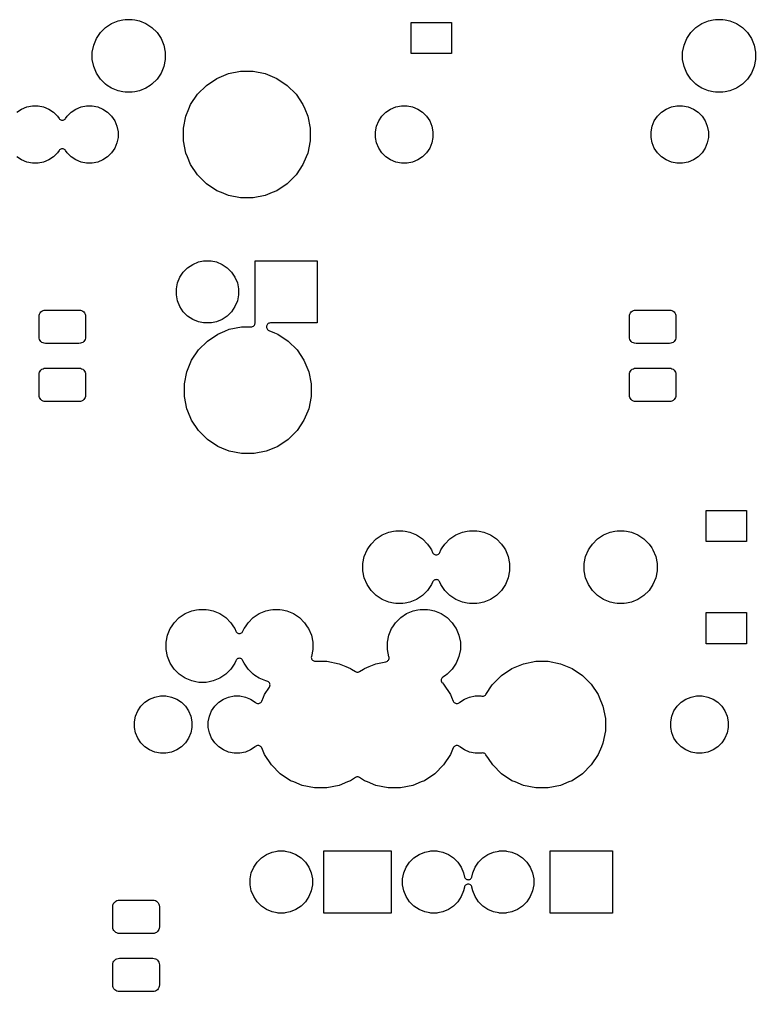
# Model space of a CAD drawing. Extents: x -9 to 373, y -109 to 9.
# Drawn here: x 97.44 to 121.19, y -108.63 to -77.25 of the extents above; entities that cross this region are included whole.
import ezdxf

# ---------------------------------------------------------------- set-up
doc = ezdxf.new("R2010")
doc.units = 0
doc.layers.add('BLACK', color=7, linetype='CONTINUOUS')

msp = doc.modelspace()

# ---------------------------------------------------------------- linework, layer by layer
at = {"layer": 'BLACK', "linetype": 'CONTINUOUS'}
for p, q in [((100.052, -77.6728), (100.215, -77.509)), ((100.215, -77.509), (100.408, -77.3803)), ((100.408, -77.3803), (100.622, -77.2917)), ((100.408, -77.3803), (100.408, -77.3803)), ((100.622, -77.2917), (100.773, -77.2616)), ((100.773, -77.2616), (100.849, -77.2465)), ((100.849, -77.2465), (101.081, -77.2465)), ((101.081, -77.2465), (101.157, -77.2616)), ((101.157, -77.2616), (101.308, -77.2917)), ((101.308, -77.2917), (101.522, -77.3803)), ((101.522, -77.3803), (101.522, -77.3803)), ((101.522, -77.3803), (101.715, -77.509)), ((101.715, -77.509), (101.878, -77.6728)), ((110.077, -78.351), (110.077, -77.349)), ((110.077, -77.349), (111.379, -77.349)), ((111.379, -77.349), (111.379, -78.351)), ((119.102, -77.6728), (119.265, -77.509)), ((119.265, -77.509), (119.458, -77.3803)), ((119.458, -77.3803), (119.672, -77.2917)), ((119.458, -77.3803), (119.458, -77.3803)), ((119.672, -77.2917), (119.823, -77.2616)), ((119.823, -77.2616), (119.899, -77.2465)), ((119.899, -77.2465), (120.131, -77.2465)), ((120.131, -77.2465), (120.207, -77.2616)), ((120.207, -77.2616), (120.358, -77.2917)), ((120.358, -77.2917), (120.572, -77.3803)), ((120.572, -77.3803), (120.572, -77.3803)), ((120.572, -77.3803), (120.765, -77.509)), ((120.765, -77.509), (120.928, -77.6728)), ((99.9228, -77.8655), (99.9657, -77.8013)), ((99.9657, -77.8013), (100.052, -77.6728)), ((101.878, -77.6728), (101.964, -77.8013)), ((101.964, -77.8013), (102.007, -77.8655)), ((118.973, -77.8655), (119.016, -77.8013)), ((119.016, -77.8013), (119.102, -77.6728)), ((120.928, -77.6728), (121.014, -77.8013)), ((121.014, -77.8013), (121.057, -77.8655)), ((99.789, -78.3067), (99.8342, -78.0795)), ((99.8342, -78.0795), (99.9228, -77.8655)), ((102.007, -77.8655), (102.096, -78.0795)), ((102.096, -78.0795), (102.141, -78.3067)), ((118.839, -78.3067), (118.884, -78.0795)), ((118.884, -78.0795), (118.973, -77.8655)), ((121.057, -77.8655), (121.146, -78.0795)), ((121.146, -78.0795), (121.191, -78.3067)), ((99.789, -78.5383), (99.789, -78.3067)), ((102.141, -78.3067), (102.141, -78.5383)), ((111.379, -78.351), (110.077, -78.351)), ((118.839, -78.5383), (118.839, -78.3067)), ((121.191, -78.3067), (121.191, -78.5383)), ((99.8342, -78.7655), (99.789, -78.5383)), ((99.9228, -78.9795), (99.8342, -78.7655)), ((102.096, -78.7655), (102.007, -78.9795)), ((102.141, -78.5383), (102.096, -78.7655)), ((118.884, -78.7655), (118.839, -78.5383)), ((118.973, -78.9795), (118.884, -78.7655)), ((121.146, -78.7655), (121.057, -78.9795)), ((121.191, -78.5383), (121.146, -78.7655)), ((100.052, -79.1722), (99.9228, -78.9795)), ((99.9228, -78.9795), (99.9228, -78.9795)), ((102.007, -78.9795), (101.878, -79.1722)), ((102.007, -78.9795), (102.007, -78.9795)), ((103.806, -79.1503), (103.961, -79.0865)), ((103.961, -79.0865), (104.179, -78.9962)), ((104.179, -78.9962), (104.574, -78.9176)), ((104.574, -78.9176), (104.976, -78.9176)), ((104.976, -78.9176), (105.371, -78.9962)), ((105.371, -78.9962), (105.589, -79.0865)), ((105.589, -79.0865), (105.744, -79.1503)), ((119.102, -79.1722), (118.973, -78.9795)), ((118.973, -78.9795), (118.973, -78.9795)), ((121.057, -78.9795), (120.928, -79.1722)), ((121.057, -78.9795), (121.057, -78.9795)), ((100.215, -79.336), (100.052, -79.1722)), ((100.272, -79.3741), (100.215, -79.336)), ((100.408, -79.4647), (100.272, -79.3741)), ((101.658, -79.3741), (101.522, -79.4647)), ((101.715, -79.336), (101.658, -79.3741)), ((101.878, -79.1722), (101.715, -79.336)), ((103.187, -79.659), (103.471, -79.3741)), ((103.471, -79.3741), (103.806, -79.1503)), ((105.744, -79.1503), (106.079, -79.3741)), ((106.079, -79.3741), (106.363, -79.659)), ((119.265, -79.336), (119.102, -79.1722)), ((119.322, -79.3741), (119.265, -79.336)), ((119.458, -79.4647), (119.322, -79.3741)), ((120.708, -79.3741), (120.572, -79.4647)), ((120.765, -79.336), (120.708, -79.3741)), ((120.928, -79.1722), (120.765, -79.336)), ((100.622, -79.5533), (100.408, -79.4647)), ((100.773, -79.5834), (100.622, -79.5533)), ((100.849, -79.5985), (100.773, -79.5834)), ((101.081, -79.5985), (100.849, -79.5985)), ((101.157, -79.5834), (101.081, -79.5985)), ((101.308, -79.5533), (101.157, -79.5834)), ((101.522, -79.4647), (101.308, -79.5533)), ((102.963, -79.9939), (103.187, -79.659)), ((106.363, -79.659), (106.587, -79.9939)), ((119.672, -79.5533), (119.458, -79.4647)), ((119.823, -79.5834), (119.672, -79.5533)), ((119.899, -79.5985), (119.823, -79.5834)), ((120.131, -79.5985), (119.899, -79.5985)), ((120.207, -79.5834), (120.131, -79.5985)), ((120.358, -79.5533), (120.207, -79.5834)), ((120.572, -79.4647), (120.358, -79.5533)), ((102.903, -80.1379), (102.963, -79.9939)), ((106.587, -79.9939), (106.647, -80.1379)), ((97.3585, -80.2432), (97.5101, -80.1419)), ((97.5101, -80.1419), (97.6786, -80.0721)), ((97.6786, -80.0721), (97.8575, -80.0365)), ((97.8575, -80.0365), (98.04, -80.0365)), ((98.04, -80.0365), (98.2189, -80.0721)), ((98.2189, -80.0721), (98.3874, -80.1419)), ((98.3874, -80.1419), (98.539, -80.2432)), ((98.539, -80.2432), (98.668, -80.3722)), ((98.9757, -80.3722), (99.1047, -80.2432)), ((99.1047, -80.2432), (99.2564, -80.1419)), ((99.2564, -80.1419), (99.4249, -80.0721)), ((99.4249, -80.0721), (99.6038, -80.0365)), ((99.6038, -80.0365), (99.7862, -80.0365)), ((99.7862, -80.0365), (99.9651, -80.0721)), ((99.9651, -80.0721), (100.134, -80.1419)), ((100.134, -80.1419), (100.285, -80.2432)), ((100.285, -80.2432), (100.414, -80.3722)), ((102.809, -80.366), (102.903, -80.1379)), ((106.647, -80.1379), (106.741, -80.366)), ((109.136, -80.3722), (109.265, -80.2432)), ((109.265, -80.2432), (109.416, -80.1419)), ((109.416, -80.1419), (109.585, -80.0721)), ((109.585, -80.0721), (109.764, -80.0365)), ((109.764, -80.0365), (109.946, -80.0365)), ((109.946, -80.0365), (110.125, -80.0721)), ((110.125, -80.0721), (110.294, -80.1419)), ((110.294, -80.1419), (110.445, -80.2432)), ((110.445, -80.2432), (110.574, -80.3722)), ((118.026, -80.3722), (118.155, -80.2432)), ((118.155, -80.2432), (118.306, -80.1419)), ((118.306, -80.1419), (118.475, -80.0721)), ((118.475, -80.0721), (118.654, -80.0365)), ((118.654, -80.0365), (118.836, -80.0365)), ((118.836, -80.0365), (119.015, -80.0721)), ((119.015, -80.0721), (119.184, -80.1419)), ((119.184, -80.1419), (119.335, -80.2432)), ((119.335, -80.2432), (119.464, -80.3722)), ((98.668, -80.3722), (98.718, -80.4469)), ((98.718, -80.4469), (98.7335, -80.4659)), ((98.7335, -80.4659), (98.7524, -80.4814)), ((98.7524, -80.4814), (98.774, -80.493)), ((98.774, -80.493), (98.7975, -80.5001)), ((98.7975, -80.5001), (98.8219, -80.5025)), ((98.8219, -80.5025), (98.8463, -80.5001)), ((98.8463, -80.5001), (98.8697, -80.493)), ((98.8697, -80.493), (98.8913, -80.4814)), ((98.8913, -80.4814), (98.9103, -80.4659)), ((98.9103, -80.4659), (98.9258, -80.4469)), ((98.9258, -80.4469), (98.9757, -80.3722)), ((100.414, -80.3722), (100.516, -80.5239)), ((100.516, -80.5239), (100.585, -80.6924)), ((102.73, -80.7611), (102.809, -80.366)), ((106.741, -80.366), (106.82, -80.7611)), ((108.965, -80.6924), (109.034, -80.5239)), ((109.034, -80.5239), (109.136, -80.3722)), ((110.574, -80.3722), (110.676, -80.5239)), ((110.676, -80.5239), (110.745, -80.6924)), ((117.855, -80.6924), (117.924, -80.5239)), ((117.924, -80.5239), (118.026, -80.3722)), ((119.464, -80.3722), (119.566, -80.5239)), ((119.566, -80.5239), (119.635, -80.6924)), ((100.585, -80.6924), (100.621, -80.8713)), ((100.621, -80.8713), (100.621, -81.0537)), ((102.73, -81.1639), (102.73, -80.7611)), ((106.82, -80.7611), (106.82, -81.1639)), ((108.929, -80.8713), (108.965, -80.6924)), ((108.929, -81.0537), (108.929, -80.8713)), ((110.745, -80.6924), (110.781, -80.8713)), ((110.781, -80.8713), (110.781, -81.0537)), ((117.819, -80.8713), (117.855, -80.6924)), ((117.819, -81.0537), (117.819, -80.8713)), ((119.635, -80.6924), (119.671, -80.8713)), ((119.671, -80.8713), (119.671, -81.0537)), ((100.585, -81.2326), (100.516, -81.4011)), ((100.621, -81.0537), (100.585, -81.2326)), ((102.809, -81.559), (102.73, -81.1639)), ((106.82, -81.1639), (106.741, -81.559)), ((108.965, -81.2326), (108.929, -81.0537)), ((109.034, -81.4011), (108.965, -81.2326)), ((110.745, -81.2326), (110.676, -81.4011)), ((110.781, -81.0537), (110.745, -81.2326)), ((117.855, -81.2326), (117.819, -81.0537)), ((117.924, -81.4011), (117.855, -81.2326)), ((119.635, -81.2326), (119.566, -81.4011)), ((119.671, -81.0537), (119.635, -81.2326)), ((98.668, -81.5528), (98.539, -81.6818)), ((98.718, -81.4781), (98.668, -81.5528)), ((98.7335, -81.4591), (98.718, -81.4781)), ((98.7524, -81.4436), (98.7335, -81.4591)), ((98.774, -81.432), (98.7524, -81.4436)), ((98.7975, -81.4249), (98.774, -81.432)), ((98.8219, -81.4225), (98.7975, -81.4249)), ((98.8463, -81.4249), (98.8219, -81.4225)), ((98.8697, -81.432), (98.8463, -81.4249)), ((98.8913, -81.4436), (98.8697, -81.432)), ((98.9103, -81.4591), (98.8913, -81.4436)), ((98.9258, -81.4781), (98.9103, -81.4591)), ((98.9757, -81.5528), (98.9258, -81.4781)), ((99.1047, -81.6818), (98.9757, -81.5528)), ((100.414, -81.5528), (100.285, -81.6818)), ((100.516, -81.4011), (100.414, -81.5528)), ((102.86, -81.6818), (102.809, -81.559)), ((106.741, -81.559), (106.69, -81.6818)), ((109.136, -81.5528), (109.034, -81.4011)), ((109.265, -81.6818), (109.136, -81.5528)), ((110.574, -81.5528), (110.445, -81.6818)), ((110.676, -81.4011), (110.574, -81.5528)), ((118.026, -81.5528), (117.924, -81.4011)), ((118.155, -81.6818), (118.026, -81.5528)), ((119.464, -81.5528), (119.335, -81.6818)), ((119.566, -81.4011), (119.464, -81.5528)), ((97.5101, -81.7831), (97.3585, -81.6818)), ((97.6786, -81.8529), (97.5101, -81.7831)), ((97.8575, -81.8885), (97.6786, -81.8529)), ((98.04, -81.8885), (97.8575, -81.8885)), ((98.2189, -81.8529), (98.04, -81.8885)), ((98.3874, -81.7831), (98.2189, -81.8529)), ((98.539, -81.6818), (98.3874, -81.7831)), ((99.2564, -81.7831), (99.1047, -81.6818)), ((99.4249, -81.8529), (99.2564, -81.7831)), ((99.6038, -81.8885), (99.4249, -81.8529)), ((99.7862, -81.8885), (99.6038, -81.8885)), ((99.9651, -81.8529), (99.7862, -81.8885)), ((100.134, -81.7831), (99.9651, -81.8529)), ((100.285, -81.6818), (100.134, -81.7831)), ((102.963, -81.9311), (102.86, -81.6818)), ((106.69, -81.6818), (106.587, -81.9311)), ((109.416, -81.7831), (109.265, -81.6818)), ((109.585, -81.8529), (109.416, -81.7831)), ((109.764, -81.8885), (109.585, -81.8529)), ((109.946, -81.8885), (109.764, -81.8885)), ((110.125, -81.8529), (109.946, -81.8885)), ((110.294, -81.7831), (110.125, -81.8529)), ((110.445, -81.6818), (110.294, -81.7831)), ((118.306, -81.7831), (118.155, -81.6818)), ((118.475, -81.8529), (118.306, -81.7831)), ((118.654, -81.8885), (118.475, -81.8529)), ((118.836, -81.8885), (118.654, -81.8885)), ((119.015, -81.8529), (118.836, -81.8885)), ((119.184, -81.7831), (119.015, -81.8529)), ((119.335, -81.6818), (119.184, -81.7831)), ((103.187, -82.266), (102.963, -81.9311)), ((106.587, -81.9311), (106.363, -82.266)), ((103.471, -82.5509), (103.187, -82.266)), ((106.363, -82.266), (106.079, -82.5509)), ((103.806, -82.7747), (103.471, -82.5509)), ((103.961, -82.8385), (103.806, -82.7747)), ((104.179, -82.9288), (103.961, -82.8385)), ((105.589, -82.8385), (105.371, -82.9288)), ((105.744, -82.7747), (105.589, -82.8385)), ((106.079, -82.5509), (105.744, -82.7747)), ((104.574, -83.0074), (104.179, -82.9288)), ((104.976, -83.0074), (104.574, -83.0074)), ((105.371, -82.9288), (104.976, -83.0074)), ((103.212, -85.0776), (103.382, -85.0439)), ((103.382, -85.0439), (103.406, -85.039)), ((103.406, -85.039), (103.604, -85.039)), ((103.604, -85.039), (103.628, -85.0439)), ((103.628, -85.0439), (103.798, -85.0776)), ((105.041, -87.0476), (105.041, -85.039)), ((105.041, -85.039), (107.048, -85.039)), ((107.048, -85.039), (107.048, -87.046)), ((102.726, -85.4028), (102.865, -85.263)), ((102.865, -85.263), (103.03, -85.1532)), ((103.03, -85.1532), (103.212, -85.0776)), ((103.798, -85.0776), (103.98, -85.1532)), ((103.98, -85.1532), (104.145, -85.263)), ((104.145, -85.263), (104.284, -85.4028)), ((102.54, -85.7498), (102.616, -85.5672)), ((102.616, -85.5672), (102.726, -85.4028)), ((104.284, -85.4028), (104.394, -85.5672)), ((104.394, -85.5672), (104.47, -85.7498)), ((102.501, -85.9437), (102.54, -85.7498)), ((102.501, -86.1413), (102.501, -85.9437)), ((104.47, -85.7498), (104.508, -85.9437)), ((104.508, -85.9437), (104.508, -86.1413)), ((102.54, -86.3352), (102.501, -86.1413)), ((104.508, -86.1413), (104.47, -86.3352)), ((102.616, -86.5178), (102.54, -86.3352)), ((102.726, -86.6822), (102.616, -86.5178)), ((104.394, -86.5178), (104.284, -86.6822)), ((104.47, -86.3352), (104.394, -86.5178)), ((98.0709, -86.8431), (98.0754, -86.7968)), ((98.0709, -87.4944), (98.0709, -86.8431)), ((98.0754, -86.7968), (98.0872, -86.7581)), ((98.0872, -86.7581), (98.1062, -86.7225)), ((98.1062, -86.7225), (98.1319, -86.6912)), ((98.1319, -86.6912), (98.1631, -86.6656)), ((98.1631, -86.6656), (98.1987, -86.6465)), ((98.1987, -86.6465), (98.2374, -86.6348)), ((98.2374, -86.6348), (98.2838, -86.6302)), ((98.2838, -86.6302), (99.36, -86.6302)), ((99.36, -86.6302), (99.4063, -86.6348)), ((99.4063, -86.6348), (99.445, -86.6465)), ((99.445, -86.6465), (99.4807, -86.6656)), ((99.4807, -86.6656), (99.5119, -86.6912)), ((99.5119, -86.6912), (99.5375, -86.7225)), ((99.5375, -86.7225), (99.5566, -86.7581)), ((99.5566, -86.7581), (99.5683, -86.7968)), ((99.5683, -86.7968), (99.5729, -86.8431)), ((99.5729, -86.8431), (99.5729, -87.4944)), ((102.865, -86.822), (102.726, -86.6822)), ((103.03, -86.9318), (102.865, -86.822)), ((103.212, -87.0074), (103.03, -86.9318)), ((103.98, -86.9318), (103.798, -87.0074)), ((104.145, -86.822), (103.98, -86.9318)), ((104.284, -86.6822), (104.145, -86.822)), ((117.121, -86.8431), (117.125, -86.7968)), ((117.121, -87.4944), (117.121, -86.8431)), ((117.125, -86.7968), (117.137, -86.7581)), ((117.137, -86.7581), (117.156, -86.7225)), ((117.156, -86.7225), (117.182, -86.6912)), ((117.182, -86.6912), (117.213, -86.6656)), ((117.213, -86.6656), (117.249, -86.6465)), ((117.249, -86.6465), (117.287, -86.6348)), ((117.287, -86.6348), (117.334, -86.6302)), ((117.334, -86.6302), (118.41, -86.6302)), ((118.41, -86.6302), (118.456, -86.6348)), ((118.456, -86.6348), (118.495, -86.6465)), ((118.495, -86.6465), (118.531, -86.6656)), ((118.531, -86.6656), (118.562, -86.6912)), ((118.562, -86.6912), (118.588, -86.7225)), ((118.588, -86.7225), (118.607, -86.7581)), ((118.607, -86.7581), (118.618, -86.7968)), ((118.618, -86.7968), (118.623, -86.8431)), ((118.623, -86.8431), (118.623, -87.4944)), ((103.379, -87.0405), (103.212, -87.0074)), ((103.406, -87.046), (103.379, -87.0405)), ((103.604, -87.046), (103.406, -87.046)), ((103.631, -87.0405), (103.604, -87.046)), ((103.798, -87.0074), (103.631, -87.0405)), ((104.067, -87.3104), (104.21, -87.2512)), ((104.21, -87.2512), (104.605, -87.1726)), ((104.605, -87.1726), (104.917, -87.1726)), ((104.917, -87.1726), (104.941, -87.1702)), ((104.941, -87.1702), (104.964, -87.1631)), ((104.964, -87.1631), (104.986, -87.1515)), ((104.986, -87.1515), (105.005, -87.136)), ((105.005, -87.136), (105.02, -87.117)), ((105.02, -87.117), (105.032, -87.0954)), ((105.032, -87.0954), (105.039, -87.072)), ((105.039, -87.072), (105.041, -87.0476)), ((105.414, -87.1466), (105.411, -87.171)), ((105.411, -87.171), (105.414, -87.1954)), ((105.421, -87.1232), (105.414, -87.1466)), ((105.414, -87.1954), (105.421, -87.2188)), ((105.432, -87.1016), (105.421, -87.1232)), ((105.421, -87.2188), (105.432, -87.2404)), ((105.448, -87.0826), (105.432, -87.1016)), ((105.432, -87.2404), (105.448, -87.2594)), ((105.467, -87.0671), (105.448, -87.0826)), ((105.488, -87.0555), (105.467, -87.0671)), ((105.512, -87.0484), (105.488, -87.0555)), ((105.536, -87.046), (105.512, -87.0484)), ((107.048, -87.046), (105.536, -87.046)), ((98.0754, -87.5407), (98.0709, -87.4944)), ((98.0872, -87.5794), (98.0754, -87.5407)), ((99.5683, -87.5407), (99.5566, -87.5794)), ((99.5729, -87.4944), (99.5683, -87.5407)), ((103.503, -87.6291), (103.838, -87.4053)), ((103.838, -87.4053), (104.067, -87.3104)), ((105.448, -87.2594), (105.467, -87.2749)), ((105.467, -87.2749), (105.488, -87.2865)), ((105.488, -87.2865), (105.668, -87.3609)), ((105.668, -87.3609), (105.775, -87.4053)), ((105.775, -87.4053), (106.11, -87.6291)), ((117.125, -87.5407), (117.121, -87.4944)), ((117.137, -87.5794), (117.125, -87.5407)), ((118.618, -87.5407), (118.607, -87.5794)), ((118.623, -87.4944), (118.618, -87.5407)), ((98.1062, -87.615), (98.0872, -87.5794)), ((98.1319, -87.6463), (98.1062, -87.615)), ((98.1631, -87.6719), (98.1319, -87.6463)), ((98.1987, -87.691), (98.1631, -87.6719)), ((98.2374, -87.7027), (98.1987, -87.691)), ((98.2838, -87.7073), (98.2374, -87.7027)), ((99.36, -87.7073), (98.2838, -87.7073)), ((99.4063, -87.7027), (99.36, -87.7073)), ((99.445, -87.691), (99.4063, -87.7027)), ((99.4807, -87.6719), (99.445, -87.691)), ((99.5119, -87.6463), (99.4807, -87.6719)), ((99.5375, -87.615), (99.5119, -87.6463)), ((99.5566, -87.5794), (99.5375, -87.615)), ((103.218, -87.914), (103.503, -87.6291)), ((106.11, -87.6291), (106.395, -87.914)), ((117.156, -87.615), (117.137, -87.5794)), ((117.182, -87.6463), (117.156, -87.615)), ((117.213, -87.6719), (117.182, -87.6463)), ((117.249, -87.691), (117.213, -87.6719)), ((117.287, -87.7027), (117.249, -87.691)), ((117.334, -87.7073), (117.287, -87.7027)), ((118.41, -87.7073), (117.334, -87.7073)), ((118.456, -87.7027), (118.41, -87.7073)), ((118.495, -87.691), (118.456, -87.7027)), ((118.531, -87.6719), (118.495, -87.691)), ((118.562, -87.6463), (118.531, -87.6719)), ((118.588, -87.615), (118.562, -87.6463)), ((118.607, -87.5794), (118.588, -87.615)), ((102.995, -88.2489), (103.218, -87.914)), ((106.395, -87.914), (106.619, -88.2489)), ((98.2374, -88.5098), (98.2838, -88.5052)), ((98.2838, -88.5052), (99.36, -88.5052)), ((99.36, -88.5052), (99.4063, -88.5098)), ((102.84, -88.621), (102.995, -88.2489)), ((102.995, -88.2489), (102.995, -88.2489)), ((106.619, -88.2489), (106.619, -88.2489)), ((106.619, -88.2489), (106.773, -88.621)), ((117.287, -88.5098), (117.334, -88.5052)), ((117.334, -88.5052), (118.41, -88.5052)), ((118.41, -88.5052), (118.456, -88.5098)), ((98.0709, -88.7181), (98.0754, -88.6718)), ((98.0709, -89.3694), (98.0709, -88.7181)), ((98.0754, -88.6718), (98.0872, -88.6331)), ((98.0872, -88.6331), (98.1062, -88.5975)), ((98.1062, -88.5975), (98.1319, -88.5662)), ((98.1319, -88.5662), (98.1631, -88.5406)), ((98.1631, -88.5406), (98.1987, -88.5215)), ((98.1987, -88.5215), (98.2374, -88.5098)), ((99.4063, -88.5098), (99.445, -88.5215)), ((99.445, -88.5215), (99.4807, -88.5406)), ((99.4807, -88.5406), (99.5119, -88.5662)), ((99.5119, -88.5662), (99.5375, -88.5975)), ((99.5375, -88.5975), (99.5566, -88.6331)), ((99.5566, -88.6331), (99.5683, -88.6718)), ((99.5683, -88.6718), (99.5729, -88.7181)), ((99.5729, -88.7181), (99.5729, -89.3694)), ((102.762, -89.0161), (102.84, -88.621)), ((106.773, -88.621), (106.852, -89.0161)), ((117.121, -88.7181), (117.125, -88.6718)), ((117.121, -89.3694), (117.121, -88.7181)), ((117.125, -88.6718), (117.137, -88.6331)), ((117.137, -88.6331), (117.156, -88.5975)), ((117.156, -88.5975), (117.182, -88.5662)), ((117.182, -88.5662), (117.213, -88.5406)), ((117.213, -88.5406), (117.249, -88.5215)), ((117.249, -88.5215), (117.287, -88.5098)), ((118.456, -88.5098), (118.495, -88.5215)), ((118.495, -88.5215), (118.531, -88.5406)), ((118.531, -88.5406), (118.562, -88.5662)), ((118.562, -88.5662), (118.588, -88.5975)), ((118.588, -88.5975), (118.607, -88.6331)), ((118.607, -88.6331), (118.618, -88.6718)), ((118.618, -88.6718), (118.623, -88.7181)), ((118.623, -88.7181), (118.623, -89.3694)), ((102.762, -89.4189), (102.762, -89.0161)), ((106.852, -89.0161), (106.852, -89.4189)), ((98.0754, -89.4157), (98.0709, -89.3694)), ((98.0872, -89.4544), (98.0754, -89.4157)), ((99.5683, -89.4157), (99.5566, -89.4544)), ((99.5729, -89.3694), (99.5683, -89.4157)), ((102.84, -89.814), (102.762, -89.4189)), ((106.852, -89.4189), (106.773, -89.814)), ((117.125, -89.4157), (117.121, -89.3694)), ((117.137, -89.4544), (117.125, -89.4157)), ((118.618, -89.4157), (118.607, -89.4544)), ((118.623, -89.3694), (118.618, -89.4157)), ((98.1062, -89.49), (98.0872, -89.4544)), ((98.1319, -89.5213), (98.1062, -89.49)), ((98.1631, -89.5469), (98.1319, -89.5213)), ((98.1987, -89.566), (98.1631, -89.5469)), ((98.2374, -89.5777), (98.1987, -89.566)), ((98.2838, -89.5823), (98.2374, -89.5777)), ((99.36, -89.5823), (98.2838, -89.5823)), ((99.4063, -89.5777), (99.36, -89.5823)), ((99.445, -89.566), (99.4063, -89.5777)), ((99.4807, -89.5469), (99.445, -89.566)), ((99.5119, -89.5213), (99.4807, -89.5469)), ((99.5375, -89.49), (99.5119, -89.5213)), ((99.5566, -89.4544), (99.5375, -89.49)), ((117.156, -89.49), (117.137, -89.4544)), ((117.182, -89.5213), (117.156, -89.49)), ((117.213, -89.5469), (117.182, -89.5213)), ((117.249, -89.566), (117.213, -89.5469)), ((117.287, -89.5777), (117.249, -89.566)), ((117.334, -89.5823), (117.287, -89.5777)), ((118.41, -89.5823), (117.334, -89.5823)), ((118.456, -89.5777), (118.41, -89.5823)), ((118.495, -89.566), (118.456, -89.5777)), ((118.531, -89.5469), (118.495, -89.566)), ((118.562, -89.5213), (118.531, -89.5469)), ((118.588, -89.49), (118.562, -89.5213)), ((118.607, -89.4544), (118.588, -89.49)), ((102.872, -89.891), (102.84, -89.814)), ((102.995, -90.1861), (102.872, -89.891)), ((106.741, -89.891), (106.619, -90.1861)), ((106.773, -89.814), (106.741, -89.891)), ((103.218, -90.521), (102.995, -90.1861)), ((106.619, -90.1861), (106.395, -90.521)), ((103.503, -90.8059), (103.218, -90.521)), ((106.395, -90.521), (106.11, -90.8059)), ((103.838, -91.0297), (103.503, -90.8059)), ((106.11, -90.8059), (105.775, -91.0297)), ((103.969, -91.084), (103.838, -91.0297)), ((104.21, -91.1838), (103.969, -91.084)), ((104.605, -91.2624), (104.21, -91.1838)), ((105.008, -91.2624), (104.605, -91.2624)), ((105.403, -91.1838), (105.008, -91.2624)), ((105.644, -91.084), (105.403, -91.1838)), ((105.775, -91.0297), (105.644, -91.084)), ((119.602, -94.101), (119.602, -93.099)), ((119.602, -93.099), (120.904, -93.099)), ((120.904, -93.099), (120.904, -94.101)), ((109.139, -93.8903), (109.353, -93.8017)), ((109.353, -93.8017), (109.505, -93.7716)), ((109.505, -93.7716), (109.58, -93.7565)), ((109.58, -93.7565), (109.812, -93.7565)), ((109.812, -93.7565), (109.888, -93.7716)), ((109.888, -93.7716), (110.039, -93.8017)), ((110.039, -93.8017), (110.253, -93.8903)), ((111.52, -93.8903), (111.734, -93.8017)), ((111.734, -93.8017), (111.886, -93.7716)), ((111.886, -93.7716), (111.962, -93.7565)), ((111.962, -93.7565), (112.193, -93.7565)), ((112.193, -93.7565), (112.269, -93.7716)), ((112.269, -93.7716), (112.421, -93.8017)), ((112.421, -93.8017), (112.635, -93.8903)), ((116.283, -93.8903), (116.497, -93.8017)), ((116.497, -93.8017), (116.648, -93.7716)), ((116.648, -93.7716), (116.724, -93.7565)), ((116.724, -93.7565), (116.956, -93.7565)), ((116.956, -93.7565), (117.032, -93.7716)), ((117.032, -93.7716), (117.183, -93.8017)), ((117.183, -93.8017), (117.397, -93.8903)), ((108.783, -94.1828), (108.947, -94.019)), ((108.947, -94.019), (109.139, -93.8903)), ((109.139, -93.8903), (109.139, -93.8903)), ((110.253, -93.8903), (110.253, -93.8903)), ((110.253, -93.8903), (110.446, -94.019)), ((110.446, -94.019), (110.61, -94.1828)), ((111.164, -94.1828), (111.328, -94.019)), ((111.328, -94.019), (111.52, -93.8903)), ((111.52, -93.8903), (111.52, -93.8903)), ((112.635, -93.8903), (112.635, -93.8903)), ((112.635, -93.8903), (112.827, -94.019)), ((112.827, -94.019), (112.991, -94.1828)), ((115.927, -94.1828), (116.09, -94.019)), ((116.09, -94.019), (116.283, -93.8903)), ((116.283, -93.8903), (116.283, -93.8903)), ((117.397, -93.8903), (117.397, -93.8903)), ((117.397, -93.8903), (117.59, -94.019)), ((117.59, -94.019), (117.753, -94.1828)), ((120.904, -94.101), (119.602, -94.101)), ((108.565, -94.5895), (108.654, -94.3755)), ((108.654, -94.3755), (108.697, -94.3113)), ((108.697, -94.3113), (108.783, -94.1828)), ((110.61, -94.1828), (110.696, -94.3113)), ((110.696, -94.3113), (110.738, -94.3755)), ((110.738, -94.3755), (110.771, -94.4551)), ((110.771, -94.4551), (110.783, -94.4767)), ((110.991, -94.4767), (111.002, -94.4551)), ((111.002, -94.4551), (111.035, -94.3755)), ((111.035, -94.3755), (111.078, -94.3113)), ((111.078, -94.3113), (111.164, -94.1828)), ((112.991, -94.1828), (113.077, -94.3113)), ((113.077, -94.3113), (113.12, -94.3755)), ((113.12, -94.3755), (113.208, -94.5895)), ((115.709, -94.5895), (115.798, -94.3755)), ((115.798, -94.3755), (115.841, -94.3113)), ((115.841, -94.3113), (115.927, -94.1828)), ((117.753, -94.1828), (117.839, -94.3113)), ((117.839, -94.3113), (117.882, -94.3755)), ((117.882, -94.3755), (117.971, -94.5895)), ((108.52, -94.8167), (108.565, -94.5895)), ((110.783, -94.4767), (110.798, -94.4956)), ((110.798, -94.4956), (110.817, -94.5112)), ((110.817, -94.5112), (110.839, -94.5227)), ((110.839, -94.5227), (110.862, -94.5298)), ((110.862, -94.5298), (110.887, -94.5322)), ((110.887, -94.5322), (110.911, -94.5298)), ((110.911, -94.5298), (110.935, -94.5227)), ((110.935, -94.5227), (110.956, -94.5112)), ((110.956, -94.5112), (110.975, -94.4956)), ((110.975, -94.4956), (110.991, -94.4767)), ((113.208, -94.5895), (113.253, -94.8167)), ((115.664, -94.8167), (115.709, -94.5895)), ((117.971, -94.5895), (118.016, -94.8167)), ((108.52, -95.0483), (108.52, -94.8167)), ((108.565, -95.2755), (108.52, -95.0483)), ((113.253, -95.0483), (113.208, -95.2755)), ((113.253, -94.8167), (113.253, -95.0483)), ((115.664, -95.0483), (115.664, -94.8167)), ((115.709, -95.2755), (115.664, -95.0483)), ((118.016, -95.0483), (117.971, -95.2755)), ((118.016, -94.8167), (118.016, -95.0483)), ((108.654, -95.4895), (108.565, -95.2755)), ((110.771, -95.4099), (110.738, -95.4895)), ((110.783, -95.3883), (110.771, -95.4099)), ((110.798, -95.3694), (110.783, -95.3883)), ((110.817, -95.3538), (110.798, -95.3694)), ((110.839, -95.3423), (110.817, -95.3538)), ((110.862, -95.3352), (110.839, -95.3423)), ((110.887, -95.3328), (110.862, -95.3352)), ((110.911, -95.3352), (110.887, -95.3328)), ((110.935, -95.3423), (110.911, -95.3352)), ((110.956, -95.3538), (110.935, -95.3423)), ((110.975, -95.3694), (110.956, -95.3538)), ((110.991, -95.3883), (110.975, -95.3694)), ((111.002, -95.4099), (110.991, -95.3883)), ((111.035, -95.4895), (111.002, -95.4099)), ((113.208, -95.2755), (113.12, -95.4895)), ((115.798, -95.4895), (115.709, -95.2755)), ((117.971, -95.2755), (117.882, -95.4895)), ((108.783, -95.6822), (108.654, -95.4895)), ((108.654, -95.4895), (108.654, -95.4895)), ((108.947, -95.846), (108.783, -95.6822)), ((110.61, -95.6822), (110.446, -95.846)), ((110.738, -95.4895), (110.61, -95.6822)), ((110.738, -95.4895), (110.738, -95.4895)), ((111.164, -95.6822), (111.035, -95.4895)), ((111.035, -95.4895), (111.035, -95.4895)), ((111.328, -95.846), (111.164, -95.6822)), ((112.991, -95.6822), (112.827, -95.846)), ((113.12, -95.4895), (112.991, -95.6822)), ((113.12, -95.4895), (113.12, -95.4895)), ((115.927, -95.6822), (115.798, -95.4895)), ((115.798, -95.4895), (115.798, -95.4895)), ((116.09, -95.846), (115.927, -95.6822)), ((117.753, -95.6822), (117.59, -95.846)), ((117.882, -95.4895), (117.753, -95.6822)), ((117.882, -95.4895), (117.882, -95.4895)), ((109.075, -95.9318), (108.947, -95.846)), ((109.139, -95.9747), (109.075, -95.9318)), ((109.353, -96.0633), (109.139, -95.9747)), ((110.253, -95.9747), (110.039, -96.0633)), ((110.317, -95.9318), (110.253, -95.9747)), ((110.446, -95.846), (110.317, -95.9318)), ((111.456, -95.9318), (111.328, -95.846)), ((111.52, -95.9747), (111.456, -95.9318)), ((111.734, -96.0633), (111.52, -95.9747)), ((112.635, -95.9747), (112.421, -96.0633)), ((112.699, -95.9318), (112.635, -95.9747)), ((112.827, -95.846), (112.699, -95.9318)), ((116.219, -95.9318), (116.09, -95.846)), ((116.283, -95.9747), (116.219, -95.9318)), ((116.497, -96.0633), (116.283, -95.9747)), ((117.397, -95.9747), (117.183, -96.0633)), ((117.461, -95.9318), (117.397, -95.9747)), ((117.59, -95.846), (117.461, -95.9318)), ((102.789, -96.4303), (103.003, -96.3417)), ((103.003, -96.3417), (103.155, -96.3116)), ((103.155, -96.3116), (103.23, -96.2965)), ((103.23, -96.2965), (103.462, -96.2965)), ((103.462, -96.2965), (103.538, -96.3116)), ((103.538, -96.3116), (103.689, -96.3417)), ((103.689, -96.3417), (103.903, -96.4303)), ((105.17, -96.4303), (105.384, -96.3417)), ((105.384, -96.3417), (105.536, -96.3116)), ((105.536, -96.3116), (105.612, -96.2965)), ((105.612, -96.2965), (105.843, -96.2965)), ((105.843, -96.2965), (105.919, -96.3116)), ((105.919, -96.3116), (106.071, -96.3417)), ((106.071, -96.3417), (106.285, -96.4303)), ((109.505, -96.0934), (109.353, -96.0633)), ((109.58, -96.1085), (109.505, -96.0934)), ((109.812, -96.1085), (109.58, -96.1085)), ((109.888, -96.0934), (109.812, -96.1085)), ((110.039, -96.0633), (109.888, -96.0934)), ((109.933, -96.4303), (110.147, -96.3417)), ((110.147, -96.3417), (110.298, -96.3116)), ((110.298, -96.3116), (110.374, -96.2965)), ((110.374, -96.2965), (110.606, -96.2965)), ((110.606, -96.2965), (110.682, -96.3116)), ((110.682, -96.3116), (110.833, -96.3417)), ((110.833, -96.3417), (111.047, -96.4303)), ((111.886, -96.0934), (111.734, -96.0633)), ((111.962, -96.1085), (111.886, -96.0934)), ((112.193, -96.1085), (111.962, -96.1085)), ((112.269, -96.0934), (112.193, -96.1085)), ((112.421, -96.0633), (112.269, -96.0934)), ((116.648, -96.0934), (116.497, -96.0633)), ((116.724, -96.1085), (116.648, -96.0934)), ((116.956, -96.1085), (116.724, -96.1085)), ((117.032, -96.0934), (116.956, -96.1085)), ((117.183, -96.0633), (117.032, -96.0934)), ((102.433, -96.7228), (102.597, -96.559)), ((102.597, -96.559), (102.789, -96.4303)), ((102.789, -96.4303), (102.789, -96.4303)), ((103.903, -96.4303), (103.903, -96.4303)), ((103.903, -96.4303), (104.096, -96.559)), ((104.096, -96.559), (104.26, -96.7228)), ((104.814, -96.7228), (104.978, -96.559)), ((104.978, -96.559), (105.17, -96.4303)), ((105.17, -96.4303), (105.17, -96.4303)), ((106.285, -96.4303), (106.285, -96.4303)), ((106.285, -96.4303), (106.477, -96.559)), ((106.477, -96.559), (106.641, -96.7228)), ((109.577, -96.7228), (109.74, -96.559)), ((109.74, -96.559), (109.933, -96.4303)), ((109.933, -96.4303), (109.933, -96.4303)), ((111.047, -96.4303), (111.047, -96.4303)), ((111.047, -96.4303), (111.24, -96.559)), ((111.24, -96.559), (111.403, -96.7228)), ((119.602, -97.401), (119.602, -96.399)), ((119.602, -96.399), (120.904, -96.399)), ((120.904, -96.399), (120.904, -97.401)), ((102.215, -97.1295), (102.304, -96.9155)), ((102.304, -96.9155), (102.347, -96.8513)), ((102.347, -96.8513), (102.433, -96.7228)), ((104.26, -96.7228), (104.346, -96.8513)), ((104.346, -96.8513), (104.388, -96.9155)), ((104.388, -96.9155), (104.421, -96.9951)), ((104.652, -96.9951), (104.685, -96.9155)), ((104.685, -96.9155), (104.728, -96.8513)), ((104.728, -96.8513), (104.814, -96.7228)), ((106.641, -96.7228), (106.727, -96.8513)), ((106.727, -96.8513), (106.77, -96.9155)), ((106.77, -96.9155), (106.858, -97.1295)), ((109.359, -97.1295), (109.448, -96.9155)), ((109.448, -96.9155), (109.491, -96.8513)), ((109.491, -96.8513), (109.577, -96.7228)), ((111.403, -96.7228), (111.489, -96.8513)), ((111.489, -96.8513), (111.532, -96.9155)), ((111.532, -96.9155), (111.621, -97.1295)), ((102.17, -97.3567), (102.215, -97.1295)), ((104.421, -96.9951), (104.433, -97.0167)), ((104.433, -97.0167), (104.448, -97.0356)), ((104.448, -97.0356), (104.467, -97.0512)), ((104.467, -97.0512), (104.489, -97.0627)), ((104.489, -97.0627), (104.512, -97.0698)), ((104.512, -97.0698), (104.537, -97.0722)), ((104.537, -97.0722), (104.561, -97.0698)), ((104.561, -97.0698), (104.585, -97.0627)), ((104.585, -97.0627), (104.606, -97.0512)), ((104.606, -97.0512), (104.625, -97.0356)), ((104.625, -97.0356), (104.641, -97.0167)), ((104.641, -97.0167), (104.652, -96.9951)), ((106.858, -97.1295), (106.858, -97.1295)), ((106.858, -97.1295), (106.903, -97.3567)), ((109.314, -97.3567), (109.359, -97.1295)), ((109.359, -97.1295), (109.359, -97.1295)), ((111.621, -97.1295), (111.666, -97.3567)), ((102.17, -97.5883), (102.17, -97.3567)), ((102.215, -97.8155), (102.17, -97.5883)), ((106.903, -97.5883), (106.858, -97.8182)), ((106.903, -97.3567), (106.903, -97.5883)), ((109.314, -97.5883), (109.314, -97.3567)), ((109.36, -97.8203), (109.314, -97.5883)), ((111.666, -97.5883), (111.621, -97.8155)), ((111.666, -97.3567), (111.666, -97.5883)), ((120.904, -97.401), (119.602, -97.401)), ((102.304, -98.0295), (102.215, -97.8155)), ((104.448, -97.9094), (104.433, -97.9283)), ((104.467, -97.8938), (104.448, -97.9094)), ((104.489, -97.8823), (104.467, -97.8938)), ((104.512, -97.8752), (104.489, -97.8823)), ((104.537, -97.8728), (104.512, -97.8752)), ((104.561, -97.8752), (104.537, -97.8728)), ((104.585, -97.8823), (104.561, -97.8752)), ((104.606, -97.8938), (104.585, -97.8823)), ((104.625, -97.9094), (104.606, -97.8938)), ((104.641, -97.9283), (104.625, -97.9094)), ((106.858, -97.8182), (106.855, -97.8426)), ((106.855, -97.8426), (106.858, -97.867)), ((106.858, -97.867), (106.865, -97.8904)), ((106.865, -97.8904), (106.876, -97.912)), ((106.876, -97.912), (106.892, -97.931)), ((109.346, -97.9283), (109.357, -97.9067)), ((109.357, -97.9067), (109.364, -97.8833)), ((109.364, -97.8345), (109.36, -97.8203)), ((109.367, -97.8589), (109.364, -97.8345)), ((109.364, -97.8833), (109.367, -97.8589)), ((111.621, -97.8155), (111.532, -98.0295)), ((102.433, -98.2222), (102.304, -98.0295)), ((102.304, -98.0295), (102.304, -98.0295)), ((102.597, -98.386), (102.433, -98.2222)), ((104.26, -98.2222), (104.096, -98.386)), ((104.388, -98.0295), (104.26, -98.2222)), ((104.421, -97.9499), (104.388, -98.0295)), ((104.388, -98.0295), (104.388, -98.0295)), ((104.433, -97.9283), (104.421, -97.9499)), ((104.652, -97.9499), (104.641, -97.9283)), ((104.685, -98.0295), (104.652, -97.9499)), ((104.814, -98.2222), (104.685, -98.0295)), ((104.685, -98.0295), (104.685, -98.0295)), ((104.978, -98.386), (104.814, -98.2222)), ((106.892, -97.931), (106.911, -97.9465)), ((106.911, -97.9465), (106.933, -97.9581)), ((106.933, -97.9581), (106.956, -97.9652)), ((106.956, -97.9652), (106.98, -97.9676)), ((106.98, -97.9676), (107.358, -97.9676)), ((107.358, -97.9676), (107.753, -98.0462)), ((107.753, -98.0462), (107.971, -98.1365)), ((107.971, -98.1365), (108.125, -98.2003)), ((108.125, -98.2003), (108.158, -98.2222)), ((108.158, -98.2222), (108.277, -98.3023)), ((108.416, -98.3023), (108.536, -98.2222)), ((108.536, -98.2222), (108.569, -98.2003)), ((108.569, -98.2003), (108.723, -98.1365)), ((108.723, -98.1365), (108.941, -98.0462)), ((108.941, -98.0462), (109.266, -97.9815)), ((109.266, -97.9815), (109.29, -97.9744)), ((109.29, -97.9744), (109.311, -97.9628)), ((109.311, -97.9628), (109.33, -97.9473)), ((109.33, -97.9473), (109.346, -97.9283)), ((111.403, -98.2222), (111.24, -98.386)), ((111.532, -98.0295), (111.403, -98.2222)), ((111.532, -98.0295), (111.532, -98.0295)), ((112.996, -98.4241), (113.331, -98.2003)), ((113.331, -98.2003), (113.486, -98.1365)), ((113.486, -98.1365), (113.704, -98.0462)), ((113.704, -98.0462), (114.099, -97.9676)), ((114.099, -97.9676), (114.501, -97.9676)), ((114.501, -97.9676), (114.896, -98.0462)), ((114.896, -98.0462), (115.114, -98.1365)), ((115.114, -98.1365), (115.269, -98.2003)), ((115.269, -98.2003), (115.604, -98.4241)), ((102.654, -98.4241), (102.597, -98.386)), ((102.789, -98.5147), (102.654, -98.4241)), ((103.003, -98.6033), (102.789, -98.5147)), ((103.903, -98.5147), (103.689, -98.6033)), ((104.039, -98.4241), (103.903, -98.5147)), ((104.096, -98.386), (104.039, -98.4241)), ((105.035, -98.4241), (104.978, -98.386)), ((105.17, -98.5147), (105.035, -98.4241)), ((105.384, -98.6033), (105.17, -98.5147)), ((108.277, -98.3023), (108.299, -98.3138)), ((108.299, -98.3138), (108.322, -98.3209)), ((108.322, -98.3209), (108.347, -98.3233)), ((108.347, -98.3233), (108.371, -98.3209)), ((108.371, -98.3209), (108.395, -98.3138)), ((108.395, -98.3138), (108.416, -98.3023)), ((111.058, -98.5324), (111.051, -98.5558)), ((111.07, -98.5108), (111.058, -98.5324)), ((111.086, -98.4918), (111.07, -98.5108)), ((111.104, -98.4763), (111.086, -98.4918)), ((111.183, -98.4241), (111.104, -98.4763)), ((111.24, -98.386), (111.183, -98.4241)), ((112.712, -98.709), (112.996, -98.4241)), ((115.604, -98.4241), (115.888, -98.709)), ((103.128, -98.6281), (103.003, -98.6033)), ((103.23, -98.6485), (103.128, -98.6281)), ((103.462, -98.6485), (103.23, -98.6485)), ((103.565, -98.6281), (103.462, -98.6485)), ((103.689, -98.6033), (103.565, -98.6281)), ((105.344, -99.0439), (105.505, -98.8034)), ((105.425, -98.6114), (105.384, -98.6033)), ((105.449, -98.6185), (105.425, -98.6114)), ((105.47, -98.6301), (105.449, -98.6185)), ((105.489, -98.6456), (105.47, -98.6301)), ((105.505, -98.6646), (105.489, -98.6456)), ((105.516, -98.6862), (105.505, -98.6646)), ((105.505, -98.8034), (105.516, -98.7818)), ((105.523, -98.7096), (105.516, -98.6862)), ((105.516, -98.7818), (105.523, -98.7584)), ((105.526, -98.734), (105.523, -98.7096)), ((105.523, -98.7584), (105.526, -98.734)), ((111.051, -98.5558), (111.049, -98.5802)), ((111.049, -98.5802), (111.051, -98.6046)), ((111.051, -98.6046), (111.058, -98.6281)), ((111.058, -98.6281), (111.07, -98.6497)), ((111.07, -98.6497), (111.086, -98.6686)), ((111.086, -98.6686), (111.126, -98.709)), ((111.126, -98.709), (111.35, -99.0439)), ((112.49, -99.0402), (112.695, -98.734)), ((112.695, -98.734), (112.712, -98.709)), ((115.888, -98.709), (116.112, -99.0439)), ((101.638, -99.1919), (101.806, -99.1221)), ((101.806, -99.1221), (101.985, -99.0865)), ((101.985, -99.0865), (102.167, -99.0865)), ((102.167, -99.0865), (102.346, -99.1221)), ((102.346, -99.1221), (102.515, -99.1919)), ((104.019, -99.1919), (104.187, -99.1221)), ((104.187, -99.1221), (104.366, -99.0865)), ((104.366, -99.0865), (104.549, -99.0865)), ((104.549, -99.0865), (104.728, -99.1221)), ((104.728, -99.1221), (104.896, -99.1919)), ((105.256, -99.2569), (105.309, -99.129)), ((105.309, -99.129), (105.344, -99.0439)), ((111.35, -99.0439), (111.385, -99.129)), ((111.385, -99.129), (111.438, -99.2569)), ((111.798, -99.1919), (111.966, -99.1221)), ((111.966, -99.1221), (112.145, -99.0865)), ((112.145, -99.0865), (112.327, -99.0865)), ((112.327, -99.0865), (112.362, -99.0934)), ((112.362, -99.0934), (112.386, -99.0958)), ((112.386, -99.0958), (112.411, -99.0934)), ((112.411, -99.0934), (112.434, -99.0863)), ((112.434, -99.0863), (112.456, -99.0747)), ((112.456, -99.0747), (112.475, -99.0592)), ((112.475, -99.0592), (112.49, -99.0402)), ((116.112, -99.0439), (116.147, -99.129)), ((116.147, -99.129), (116.266, -99.416)), ((118.941, -99.1919), (119.11, -99.1221)), ((119.11, -99.1221), (119.289, -99.0865)), ((119.289, -99.0865), (119.471, -99.0865)), ((119.471, -99.0865), (119.65, -99.1221)), ((119.65, -99.1221), (119.819, -99.1919)), ((101.256, -99.5739), (101.357, -99.4222)), ((101.357, -99.4222), (101.486, -99.2932)), ((101.486, -99.2932), (101.638, -99.1919)), ((102.515, -99.1919), (102.667, -99.2932)), ((102.667, -99.2932), (102.796, -99.4222)), ((102.796, -99.4222), (102.897, -99.5739)), ((103.637, -99.5739), (103.738, -99.4222)), ((103.738, -99.4222), (103.867, -99.2932)), ((103.867, -99.2932), (104.019, -99.1919)), ((104.896, -99.1919), (105.048, -99.2932)), ((105.048, -99.2932), (105.052, -99.2974)), ((105.052, -99.2974), (105.071, -99.313)), ((105.071, -99.313), (105.093, -99.3245)), ((105.093, -99.3245), (105.116, -99.3316)), ((105.116, -99.3316), (105.14, -99.334)), ((105.14, -99.334), (105.165, -99.3316)), ((105.165, -99.3316), (105.188, -99.3245)), ((105.188, -99.3245), (105.21, -99.313)), ((105.21, -99.313), (105.229, -99.2974)), ((105.229, -99.2974), (105.244, -99.2785)), ((105.244, -99.2785), (105.256, -99.2569)), ((111.438, -99.2569), (111.449, -99.2785)), ((111.449, -99.2785), (111.465, -99.2974)), ((111.465, -99.2974), (111.484, -99.313)), ((111.484, -99.313), (111.506, -99.3245)), ((111.506, -99.3245), (111.529, -99.3316)), ((111.529, -99.3316), (111.553, -99.334)), ((111.553, -99.334), (111.578, -99.3316)), ((111.578, -99.3316), (111.601, -99.3245)), ((111.601, -99.3245), (111.623, -99.313)), ((111.623, -99.313), (111.642, -99.2974)), ((111.642, -99.2974), (111.646, -99.2932)), ((111.646, -99.2932), (111.798, -99.1919)), ((116.266, -99.416), (116.345, -99.8111)), ((118.559, -99.5739), (118.661, -99.4222)), ((118.661, -99.4222), (118.79, -99.2932)), ((118.79, -99.2932), (118.941, -99.1919)), ((119.819, -99.1919), (119.97, -99.2932)), ((119.97, -99.2932), (120.099, -99.4222)), ((120.099, -99.4222), (120.201, -99.5739)), ((101.15, -99.9213), (101.186, -99.7424)), ((101.186, -99.7424), (101.256, -99.5739)), ((102.897, -99.5739), (102.967, -99.7424)), ((102.967, -99.7424), (103.002, -99.9213)), ((103.531, -99.9213), (103.567, -99.7424)), ((103.567, -99.7424), (103.637, -99.5739)), ((118.454, -99.9213), (118.49, -99.7424)), ((118.49, -99.7424), (118.559, -99.5739)), ((120.201, -99.5739), (120.27, -99.7424)), ((120.27, -99.7424), (120.306, -99.9213)), ((101.15, -100.104), (101.15, -99.9213)), ((101.186, -100.283), (101.15, -100.104)), ((103.002, -100.104), (102.967, -100.283)), ((103.002, -99.9213), (103.002, -100.104)), ((103.531, -100.104), (103.531, -99.9213)), ((103.567, -100.283), (103.531, -100.104)), ((116.345, -99.8111), (116.345, -100.214)), ((118.454, -100.104), (118.454, -99.9213)), ((118.49, -100.283), (118.454, -100.104)), ((120.306, -100.104), (120.27, -100.283)), ((120.306, -99.9213), (120.306, -100.104)), ((101.256, -100.451), (101.186, -100.283)), ((102.967, -100.283), (102.897, -100.451)), ((103.637, -100.451), (103.567, -100.283)), ((116.345, -100.214), (116.266, -100.609)), ((118.559, -100.451), (118.49, -100.283)), ((120.27, -100.283), (120.201, -100.451)), ((101.357, -100.603), (101.256, -100.451)), ((101.486, -100.732), (101.357, -100.603)), ((101.638, -100.833), (101.486, -100.732)), ((102.667, -100.732), (102.515, -100.833)), ((102.796, -100.603), (102.667, -100.732)), ((102.897, -100.451), (102.796, -100.603)), ((103.738, -100.603), (103.637, -100.451)), ((103.867, -100.732), (103.738, -100.603)), ((104.019, -100.833), (103.867, -100.732)), ((105.048, -100.732), (104.896, -100.833)), ((105.052, -100.728), (105.048, -100.732)), ((105.071, -100.712), (105.052, -100.728)), ((105.093, -100.7), (105.071, -100.712)), ((105.116, -100.693), (105.093, -100.7)), ((105.14, -100.691), (105.116, -100.693)), ((105.165, -100.693), (105.14, -100.691)), ((105.188, -100.7), (105.165, -100.693)), ((105.21, -100.712), (105.188, -100.7)), ((105.229, -100.728), (105.21, -100.712)), ((105.244, -100.747), (105.229, -100.728)), ((105.256, -100.768), (105.244, -100.747)), ((111.449, -100.747), (111.438, -100.768)), ((111.465, -100.728), (111.449, -100.747)), ((111.484, -100.712), (111.465, -100.728)), ((111.506, -100.7), (111.484, -100.712)), ((111.529, -100.693), (111.506, -100.7)), ((111.553, -100.691), (111.529, -100.693)), ((111.578, -100.693), (111.553, -100.691)), ((111.601, -100.7), (111.578, -100.693)), ((111.623, -100.712), (111.601, -100.7)), ((111.642, -100.728), (111.623, -100.712)), ((111.646, -100.732), (111.642, -100.728)), ((111.798, -100.833), (111.646, -100.732)), ((116.215, -100.732), (116.112, -100.981)), ((116.266, -100.609), (116.215, -100.732)), ((118.661, -100.603), (118.559, -100.451)), ((118.79, -100.732), (118.661, -100.603)), ((118.941, -100.833), (118.79, -100.732)), ((119.97, -100.732), (119.819, -100.833)), ((120.099, -100.603), (119.97, -100.732)), ((120.201, -100.451), (120.099, -100.603)), ((101.806, -100.903), (101.638, -100.833)), ((101.985, -100.938), (101.806, -100.903)), ((102.167, -100.938), (101.985, -100.938)), ((102.346, -100.903), (102.167, -100.938)), ((102.515, -100.833), (102.346, -100.903)), ((104.187, -100.903), (104.019, -100.833)), ((104.366, -100.938), (104.187, -100.903)), ((104.549, -100.938), (104.366, -100.938)), ((104.728, -100.903), (104.549, -100.938)), ((104.896, -100.833), (104.728, -100.903)), ((105.344, -100.981), (105.256, -100.768)), ((105.568, -101.316), (105.344, -100.981)), ((111.35, -100.981), (111.126, -101.316)), ((111.438, -100.768), (111.35, -100.981)), ((111.966, -100.903), (111.798, -100.833)), ((112.145, -100.938), (111.966, -100.903)), ((112.327, -100.938), (112.145, -100.938)), ((112.362, -100.932), (112.327, -100.938)), ((112.386, -100.929), (112.362, -100.932)), ((112.411, -100.932), (112.386, -100.929)), ((112.434, -100.939), (112.411, -100.932)), ((112.456, -100.95), (112.434, -100.939)), ((112.475, -100.966), (112.456, -100.95)), ((112.49, -100.985), (112.475, -100.966)), ((112.575, -101.112), (112.49, -100.985)), ((116.112, -100.981), (115.888, -101.316)), ((119.11, -100.903), (118.941, -100.833)), ((119.289, -100.938), (119.11, -100.903)), ((119.471, -100.938), (119.289, -100.938)), ((119.65, -100.903), (119.471, -100.938)), ((119.819, -100.833), (119.65, -100.903)), ((105.853, -101.601), (105.568, -101.316)), ((111.126, -101.316), (110.841, -101.601)), ((112.712, -101.316), (112.575, -101.112)), ((112.996, -101.601), (112.712, -101.316)), ((115.888, -101.316), (115.604, -101.601)), ((106.188, -101.825), (105.853, -101.601)), ((110.841, -101.601), (110.506, -101.825)), ((113.331, -101.825), (112.996, -101.601)), ((115.604, -101.601), (115.269, -101.825)), ((106.288, -101.866), (106.188, -101.825)), ((106.56, -101.979), (106.288, -101.866)), ((106.955, -102.057), (106.56, -101.979)), ((107.753, -101.979), (107.358, -102.057)), ((108.024, -101.866), (107.753, -101.979)), ((108.125, -101.825), (108.024, -101.866)), ((108.277, -101.723), (108.125, -101.825)), ((108.299, -101.711), (108.277, -101.723)), ((108.322, -101.704), (108.299, -101.711)), ((108.347, -101.702), (108.322, -101.704)), ((108.371, -101.704), (108.347, -101.702)), ((108.395, -101.711), (108.371, -101.704)), ((108.416, -101.723), (108.395, -101.711)), ((108.569, -101.825), (108.416, -101.723)), ((108.669, -101.866), (108.569, -101.825)), ((108.941, -101.979), (108.669, -101.866)), ((109.336, -102.057), (108.941, -101.979)), ((110.134, -101.979), (109.739, -102.057)), ((110.406, -101.866), (110.134, -101.979)), ((110.506, -101.825), (110.406, -101.866)), ((113.432, -101.866), (113.331, -101.825)), ((113.704, -101.979), (113.432, -101.866)), ((114.099, -102.057), (113.704, -101.979)), ((114.896, -101.979), (114.501, -102.057)), ((115.168, -101.866), (114.896, -101.979)), ((115.269, -101.825), (115.168, -101.866)), ((107.358, -102.057), (106.955, -102.057)), ((109.739, -102.057), (109.336, -102.057)), ((114.501, -102.057), (114.099, -102.057)), ((105.411, -104.203), (105.594, -104.128)), ((105.594, -104.128), (105.76, -104.094)), ((105.76, -104.094), (105.787, -104.089)), ((105.787, -104.089), (105.985, -104.089)), ((105.985, -104.089), (106.013, -104.094)), ((106.013, -104.094), (106.179, -104.128)), ((106.179, -104.128), (106.362, -104.203)), ((107.264, -106.096), (107.264, -104.089)), ((107.264, -104.089), (109.43, -104.089)), ((109.43, -104.089), (109.43, -106.096)), ((110.332, -104.203), (110.515, -104.128)), ((110.515, -104.128), (110.681, -104.094)), ((110.681, -104.094), (110.709, -104.089)), ((110.709, -104.089), (110.906, -104.089)), ((110.906, -104.089), (110.934, -104.094)), ((110.934, -104.094), (111.1, -104.128)), ((111.1, -104.128), (111.283, -104.203)), ((112.555, -104.203), (112.737, -104.128)), ((112.737, -104.128), (112.904, -104.094)), ((112.904, -104.094), (112.931, -104.089)), ((112.931, -104.089), (113.129, -104.089)), ((113.129, -104.089), (113.156, -104.094)), ((113.156, -104.094), (113.323, -104.128)), ((113.323, -104.128), (113.505, -104.203)), ((114.566, -106.096), (114.566, -104.089)), ((114.566, -104.089), (116.573, -104.089)), ((116.573, -104.089), (116.573, -106.096)), ((104.997, -104.617), (105.107, -104.453)), ((105.107, -104.453), (105.247, -104.313)), ((105.247, -104.313), (105.411, -104.203)), ((106.362, -104.203), (106.526, -104.313)), ((106.526, -104.313), (106.666, -104.453)), ((106.666, -104.453), (106.776, -104.617)), ((109.918, -104.617), (110.028, -104.453)), ((110.028, -104.453), (110.168, -104.313)), ((110.168, -104.313), (110.332, -104.203)), ((111.283, -104.203), (111.447, -104.313)), ((111.447, -104.313), (111.587, -104.453)), ((111.587, -104.453), (111.697, -104.617)), ((112.141, -104.617), (112.251, -104.453)), ((112.251, -104.453), (112.39, -104.313)), ((112.39, -104.313), (112.555, -104.203)), ((113.505, -104.203), (113.67, -104.313)), ((113.67, -104.313), (113.809, -104.453)), ((113.809, -104.453), (113.919, -104.617)), ((104.883, -104.994), (104.921, -104.8)), ((104.921, -104.8), (104.997, -104.617)), ((106.776, -104.617), (106.851, -104.8)), ((106.851, -104.8), (106.89, -104.994)), ((109.804, -104.994), (109.843, -104.8)), ((109.843, -104.8), (109.918, -104.617)), ((111.697, -104.617), (111.772, -104.8)), ((111.772, -104.8), (111.792, -104.896)), ((112.046, -104.896), (112.065, -104.8)), ((112.065, -104.8), (112.141, -104.617)), ((113.919, -104.617), (113.995, -104.8)), ((113.995, -104.8), (114.033, -104.994)), ((104.883, -105.191), (104.883, -104.994)), ((106.89, -104.994), (106.89, -105.191)), ((109.804, -105.191), (109.804, -104.994)), ((111.792, -104.896), (111.796, -104.919)), ((111.796, -104.919), (111.803, -104.942)), ((111.803, -104.942), (111.815, -104.964)), ((111.815, -104.964), (111.83, -104.983)), ((111.83, -104.983), (111.849, -104.999)), ((111.849, -104.999), (111.871, -105.01)), ((111.871, -105.01), (111.894, -105.017)), ((111.894, -105.017), (111.919, -105.02)), ((111.919, -105.02), (111.943, -105.017)), ((111.943, -105.017), (111.967, -105.01)), ((111.967, -105.01), (111.988, -104.999)), ((111.988, -104.999), (112.007, -104.983)), ((112.007, -104.983), (112.023, -104.964)), ((112.023, -104.964), (112.034, -104.942)), ((112.034, -104.942), (112.041, -104.919)), ((112.041, -104.919), (112.046, -104.896)), ((114.033, -104.994), (114.033, -105.191)), ((104.921, -105.385), (104.883, -105.191)), ((104.997, -105.568), (104.921, -105.385)), ((106.851, -105.385), (106.776, -105.568)), ((106.89, -105.191), (106.851, -105.385)), ((109.843, -105.385), (109.804, -105.191)), ((109.918, -105.568), (109.843, -105.385)), ((111.772, -105.385), (111.697, -105.568)), ((111.796, -105.266), (111.772, -105.385)), ((111.803, -105.243), (111.796, -105.266)), ((111.815, -105.221), (111.803, -105.243)), ((111.83, -105.202), (111.815, -105.221)), ((111.849, -105.186), (111.83, -105.202)), ((111.871, -105.175), (111.849, -105.186)), ((111.894, -105.168), (111.871, -105.175)), ((111.919, -105.165), (111.894, -105.168)), ((111.943, -105.168), (111.919, -105.165)), ((111.967, -105.175), (111.943, -105.168)), ((111.988, -105.186), (111.967, -105.175)), ((112.007, -105.202), (111.988, -105.186)), ((112.023, -105.221), (112.007, -105.202)), ((112.034, -105.243), (112.023, -105.221)), ((112.041, -105.266), (112.034, -105.243)), ((112.065, -105.385), (112.041, -105.266)), ((112.141, -105.568), (112.065, -105.385)), ((113.995, -105.385), (113.919, -105.568)), ((114.033, -105.191), (113.995, -105.385)), ((100.487, -105.772), (100.513, -105.741)), ((100.513, -105.741), (100.544, -105.716)), ((100.544, -105.716), (100.58, -105.697)), ((100.58, -105.697), (100.619, -105.685)), ((100.619, -105.685), (100.665, -105.68)), ((100.665, -105.68), (101.741, -105.68)), ((101.741, -105.68), (101.788, -105.685)), ((101.788, -105.685), (101.826, -105.697)), ((101.826, -105.697), (101.862, -105.716)), ((101.862, -105.716), (101.893, -105.741)), ((101.893, -105.741), (101.919, -105.772)), ((105.107, -105.732), (104.997, -105.568)), ((105.247, -105.872), (105.107, -105.732)), ((106.666, -105.732), (106.526, -105.872)), ((106.776, -105.568), (106.666, -105.732)), ((110.028, -105.732), (109.918, -105.568)), ((110.168, -105.872), (110.028, -105.732)), ((111.587, -105.732), (111.447, -105.872)), ((111.697, -105.568), (111.587, -105.732)), ((112.251, -105.732), (112.141, -105.568)), ((112.39, -105.872), (112.251, -105.732)), ((113.809, -105.732), (113.67, -105.872)), ((113.919, -105.568), (113.809, -105.732)), ((100.452, -105.893), (100.457, -105.847)), ((100.452, -106.544), (100.452, -105.893)), ((100.457, -105.847), (100.468, -105.808)), ((100.468, -105.808), (100.487, -105.772)), ((101.919, -105.772), (101.938, -105.808)), ((101.938, -105.808), (101.95, -105.847)), ((101.95, -105.847), (101.954, -105.893)), ((101.954, -105.893), (101.954, -106.544)), ((105.411, -105.982), (105.247, -105.872)), ((105.594, -106.057), (105.411, -105.982)), ((105.76, -106.091), (105.594, -106.057)), ((106.179, -106.057), (106.013, -106.091)), ((106.362, -105.982), (106.179, -106.057)), ((106.526, -105.872), (106.362, -105.982)), ((110.332, -105.982), (110.168, -105.872)), ((110.515, -106.057), (110.332, -105.982)), ((110.681, -106.091), (110.515, -106.057)), ((111.1, -106.057), (110.934, -106.091)), ((111.283, -105.982), (111.1, -106.057)), ((111.447, -105.872), (111.283, -105.982)), ((112.555, -105.982), (112.39, -105.872)), ((112.737, -106.057), (112.555, -105.982)), ((112.904, -106.091), (112.737, -106.057)), ((113.323, -106.057), (113.156, -106.091)), ((113.505, -105.982), (113.323, -106.057)), ((113.67, -105.872), (113.505, -105.982)), ((105.787, -106.096), (105.76, -106.091)), ((105.985, -106.096), (105.787, -106.096)), ((106.013, -106.091), (105.985, -106.096)), ((109.43, -106.096), (107.264, -106.096)), ((110.709, -106.096), (110.681, -106.091)), ((110.906, -106.096), (110.709, -106.096)), ((110.934, -106.091), (110.906, -106.096)), ((112.931, -106.096), (112.904, -106.091)), ((113.129, -106.096), (112.931, -106.096)), ((113.156, -106.091), (113.129, -106.096)), ((116.573, -106.096), (114.566, -106.096)), ((100.457, -106.591), (100.452, -106.544)), ((100.468, -106.629), (100.457, -106.591)), ((100.487, -106.665), (100.468, -106.629)), ((100.513, -106.696), (100.487, -106.665)), ((100.544, -106.722), (100.513, -106.696)), ((101.893, -106.696), (101.862, -106.722)), ((101.919, -106.665), (101.893, -106.696)), ((101.938, -106.629), (101.919, -106.665)), ((101.95, -106.591), (101.938, -106.629)), ((101.954, -106.544), (101.95, -106.591)), ((100.58, -106.741), (100.544, -106.722)), ((100.619, -106.753), (100.58, -106.741)), ((100.665, -106.757), (100.619, -106.753)), ((101.741, -106.757), (100.665, -106.757)), ((101.788, -106.753), (101.741, -106.757)), ((101.826, -106.741), (101.788, -106.753)), ((101.862, -106.722), (101.826, -106.741)), ((100.468, -107.683), (100.487, -107.647)), ((100.487, -107.647), (100.513, -107.616)), ((100.513, -107.616), (100.544, -107.591)), ((100.544, -107.591), (100.58, -107.572)), ((100.58, -107.572), (100.619, -107.56)), ((100.619, -107.56), (100.665, -107.555)), ((100.665, -107.555), (101.741, -107.555)), ((101.741, -107.555), (101.788, -107.56)), ((101.788, -107.56), (101.826, -107.572)), ((101.826, -107.572), (101.862, -107.591)), ((101.862, -107.591), (101.893, -107.616)), ((101.893, -107.616), (101.919, -107.647)), ((101.919, -107.647), (101.938, -107.683)), ((100.452, -107.768), (100.457, -107.722)), ((100.452, -108.419), (100.452, -107.768)), ((100.457, -107.722), (100.468, -107.683)), ((101.938, -107.683), (101.95, -107.722)), ((101.95, -107.722), (101.954, -107.768)), ((101.954, -107.768), (101.954, -108.419)), ((100.457, -108.466), (100.452, -108.419)), ((100.468, -108.504), (100.457, -108.466)), ((100.487, -108.54), (100.468, -108.504)), ((100.513, -108.571), (100.487, -108.54)), ((100.544, -108.597), (100.513, -108.571)), ((101.893, -108.571), (101.862, -108.597)), ((101.919, -108.54), (101.893, -108.571)), ((101.938, -108.504), (101.919, -108.54)), ((101.95, -108.466), (101.938, -108.504)), ((101.954, -108.419), (101.95, -108.466)), ((100.58, -108.616), (100.544, -108.597)), ((100.619, -108.628), (100.58, -108.616)), ((100.665, -108.632), (100.619, -108.628)), ((101.741, -108.632), (100.665, -108.632)), ((101.788, -108.628), (101.741, -108.632)), ((101.826, -108.616), (101.788, -108.628)), ((101.862, -108.597), (101.826, -108.616))]:
    msp.add_line(p, q, dxfattribs=at)

doc.saveas('drawing.dxf')
